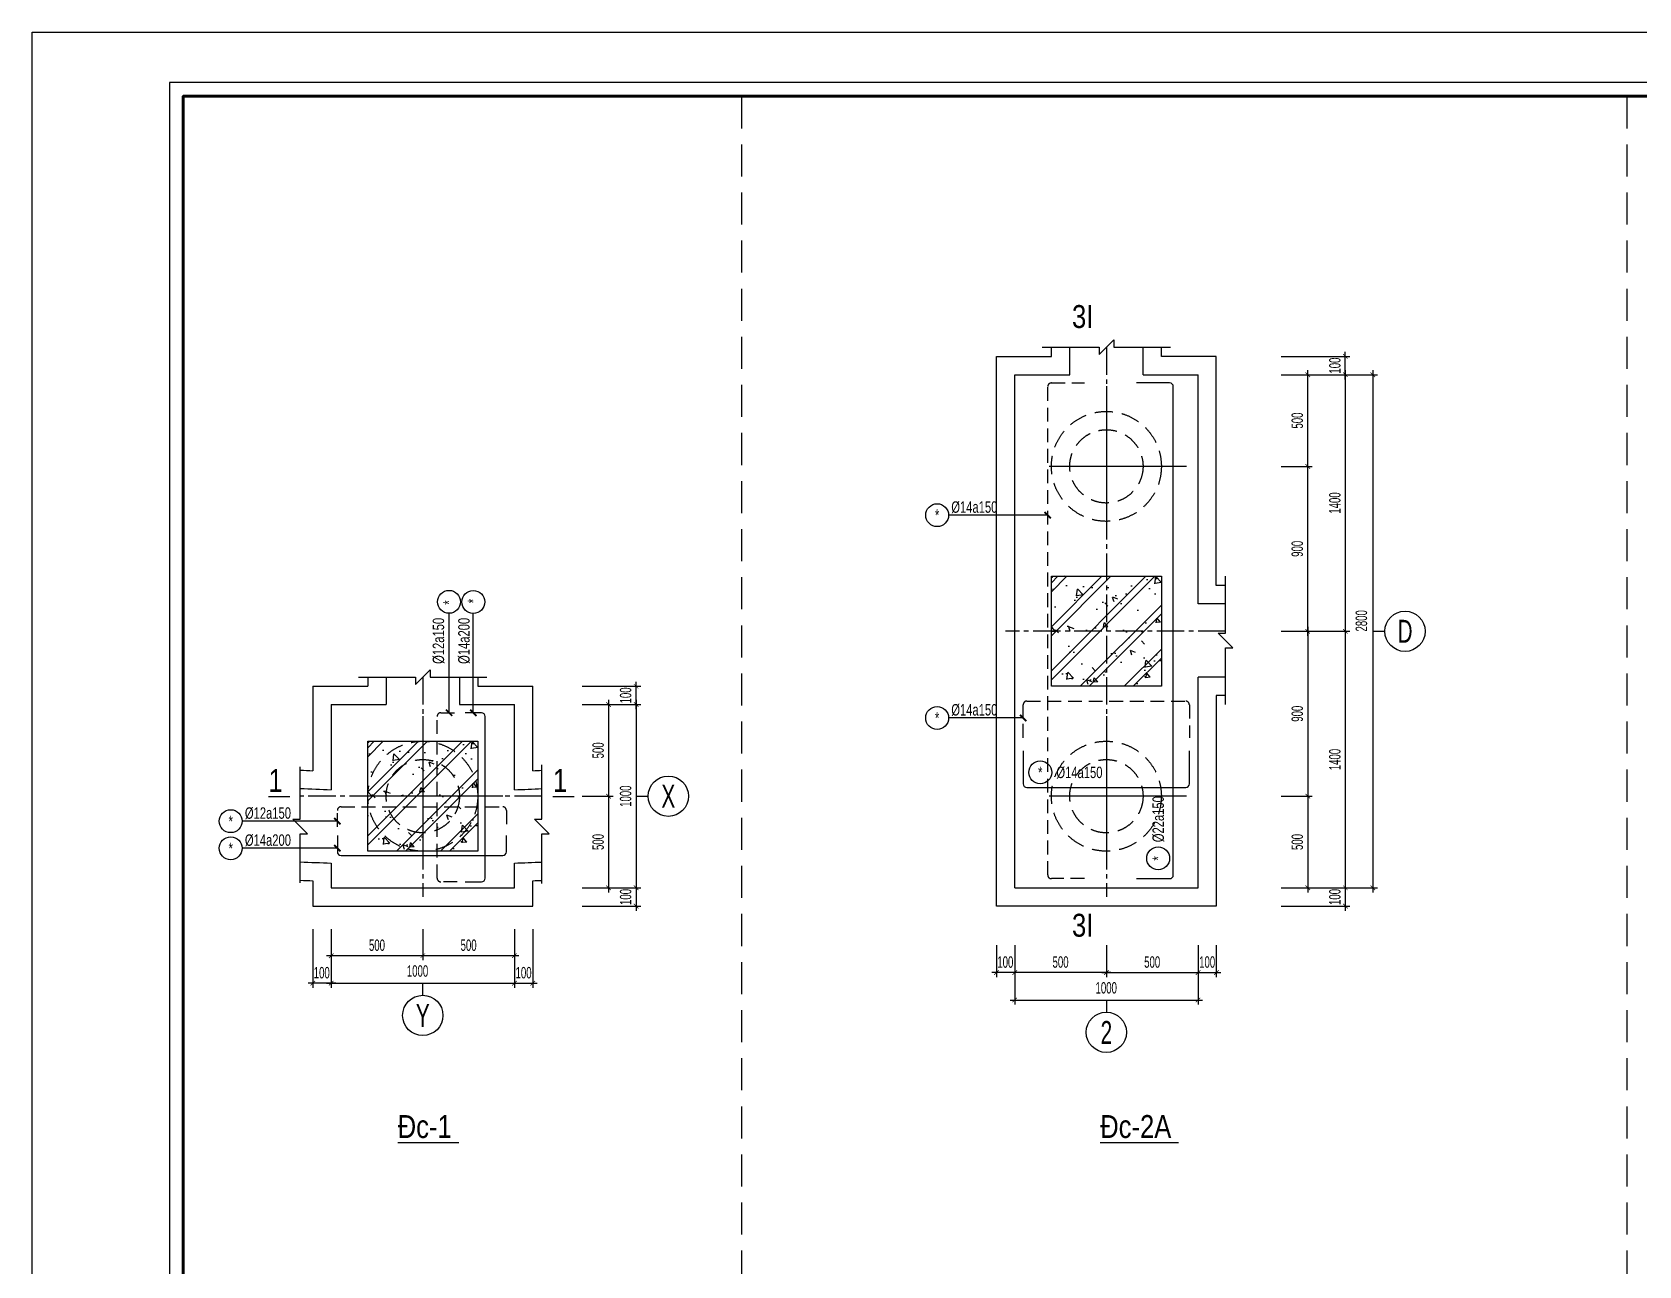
# Model space of a CAD drawing. Header units: metres. Extents: x 71 to 322128, y -14 to 304634.
# Drawn here: x 279225 to 287993, y 297901 to 304634 of the extents above; entities that cross this region are included whole.
import ezdxf
from ezdxf.enums import TextEntityAlignment as Align

# ---------------------------------------------------------------- set-up
doc = ezdxf.new("R2010")
doc.units = ezdxf.units.M
doc.header["$LTSCALE"] = 1000
doc.header["$MEASUREMENT"] = 0
doc.header["$PDMODE"] = 3
doc.linetypes.add('CENTER2', pattern=[1.125, 0.75, -0.125, 0.125, -0.125])
doc.linetypes.add('HIDDEN', pattern=[0.375, 0.25, -0.125])
doc.layers.get('0').update_dxf_attribs({"linetype": 'CONTINUOUS'})
doc.layers.get('Defpoints').update_dxf_attribs({"linetype": 'CONTINUOUS'})
for name, color, linetype in [('CDC-KHUNGTEN', 7, 'CONTINUOUS'), ('CDC.01.AXIS', 160, 'CENTER2'), ('CDC.02.DIM', 1, 'CONTINUOUS'), ('CDC.03.BORDER', 3, 'CONTINUOUS'), ('CDC.04.HIDDEN', 8, 'HIDDEN'), ('CDC.05.STEEL', 4, 'CONTINUOUS'), ('CDC.06.TEXT', 2, 'CONTINUOUS'), ('CDC.09.COLUMN', 4, 'CONTINUOUS'), ('CDC.10.HATCH', 9, 'CONTINUOUS'), ('CDC.11.NOTE', 8, 'CONTINUOUS'), ('CDC.14.STEELNUM', 9, 'CONTINUOUS')]:
    doc.layers.add(name, color=color, linetype=linetype)
doc.styles.add('ARIAL', font='arial.ttf', dxfattribs={"width": 0.6})
doc.dimstyles.new('25', dxfattribs={"dimscale": 25, "dimtxt": 2.5, "dimasz": 1, "dimexe": 1, "dimexo": 0, "dimgap": 1, "dimtad": 1, "dimdec": 0, "dimdsep": 46, "dimtxsty": 'ARIAL', "dimblk": 'ARCHTICK', "dimcen": 1, "dimdle": 1, "dimclrd": 1, "dimclre": 1, "dimclrt": 2, "dimadec": 0, "dimazin": 0, "dimtfac": 0.00072, "dimtdec": 0, "dimtix": 1, "dimtmove": 2, "dimatfit": 3, "dimldrblk": 'ARCHTICK', "dimfxl": 1, "dimtolj": 1, "dimarcsym": 0})

# ---------------------------------------------------------------- blocks, each defined once
blk = doc.blocks.new('D600')
at = {"layer": 'CDC.01.AXIS'}
for p, q in [((2659918.9, 63049.6), (2659918.9, 62175.1)), ((2660356.2, 62612.4), (2659481.6, 62612.4))]:
    blk.add_line(p, q, dxfattribs=at)
at = {"layer": 'CDC.04.HIDDEN', "ltscale": 0.4}
for radius in [300, 200]:
    blk.add_circle((2659918.9, 62612.4), radius, dxfattribs=at)
blk = doc.blocks.new('_ArchTick')
at = {"color": 0, "linetype": 'ByBlock', "const_width": 0.15}
blk.add_lwpolyline([(-0.5, -0.5), (0.5, 0.5)], dxfattribs=at)
blk = doc.blocks.new('*D29')
at = {"layer": 'CDC.02.DIM', "color": 1, "lineweight": -2, "transparency": 16777216}
for p, q in [((280857, 299738.3), (280857, 299418.4)), ((281857, 299738.3), (281857, 299418.4)), ((280832, 299443.4), (281882, 299443.4))]:
    blk.add_line(p, q, dxfattribs=at)
at = {"layer": 'Defpoints', "color": 0, "transparency": 16777216}
for p in [(280857, 299738.3), (281857, 299738.3), (281857, 299443.4)]:
    blk.add_point(p, dxfattribs=at)
at = {"layer": 'CDC.02.DIM', "color": 1, "lineweight": -2, "transparency": 16777216, "xscale": 25, "yscale": 25, "zscale": 25, "rotation": 180}
blk.add_blockref('_ArchTick', (280857, 299443.4), dxfattribs=at)
at = {"layer": 'CDC.02.DIM', "color": 1, "lineweight": -2, "transparency": 16777216, "xscale": 25, "yscale": 25, "zscale": 25}
blk.add_blockref('_ArchTick', (281857, 299443.4), dxfattribs=at)
at = {"layer": 'CDC.02.DIM', "color": 2, "transparency": 16777216, "insert": (281328.3, 299509.5), "char_height": 62.5, "attachment_point": 5, "style": 'ARIAL'}
blk.add_mtext('\\A1;1000', dxfattribs=at)
blk = doc.blocks.new('*D30')
at = {"layer": 'CDC.02.DIM', "color": 1, "lineweight": -2, "transparency": 16777216}
for p, q in [((280757, 299738.3), (280757, 299418.4)), ((280857, 299738.3), (280857, 299418.4)), ((280882, 299443.4), (280732, 299443.4))]:
    blk.add_line(p, q, dxfattribs=at)
at = {"layer": 'Defpoints', "color": 0, "transparency": 16777216}
for p in [(280757, 299738.3), (280857, 299738.3), (280757, 299443.4)]:
    blk.add_point(p, dxfattribs=at)
at = {"layer": 'CDC.02.DIM', "color": 1, "lineweight": -2, "transparency": 16777216, "xscale": 25, "yscale": 25, "zscale": 25, "rotation": 180}
blk.add_blockref('_ArchTick', (280757, 299443.4), dxfattribs=at)
at = {"layer": 'CDC.02.DIM', "color": 1, "lineweight": -2, "transparency": 16777216, "xscale": 25, "yscale": 25, "zscale": 25}
blk.add_blockref('_ArchTick', (280857, 299443.4), dxfattribs=at)
at = {"layer": 'CDC.02.DIM', "color": 2, "transparency": 16777216, "insert": (280805.6, 299500.3), "char_height": 62.5, "attachment_point": 5, "style": 'ARIAL'}
blk.add_mtext('\\A1;100', dxfattribs=at)
blk = doc.blocks.new('*D31')
at = {"layer": 'CDC.02.DIM', "color": 1, "lineweight": -2, "transparency": 16777216}
for p, q in [((281857, 299738.3), (281857, 299418.4)), ((281957, 299738.3), (281957, 299418.4)), ((281832, 299443.4), (281982, 299443.4))]:
    blk.add_line(p, q, dxfattribs=at)
at = {"layer": 'Defpoints', "color": 0, "transparency": 16777216}
for p in [(281857, 299738.3), (281957, 299738.3), (281957, 299443.4)]:
    blk.add_point(p, dxfattribs=at)
at = {"layer": 'CDC.02.DIM', "color": 1, "lineweight": -2, "transparency": 16777216, "xscale": 25, "yscale": 25, "zscale": 25, "rotation": 180}
blk.add_blockref('_ArchTick', (281857, 299443.4), dxfattribs=at)
at = {"layer": 'CDC.02.DIM', "color": 1, "lineweight": -2, "transparency": 16777216, "xscale": 25, "yscale": 25, "zscale": 25}
blk.add_blockref('_ArchTick', (281957, 299443.4), dxfattribs=at)
at = {"layer": 'CDC.02.DIM', "color": 2, "transparency": 16777216, "insert": (281907, 299500.3), "char_height": 62.5, "attachment_point": 5, "style": 'ARIAL'}
blk.add_mtext('\\A1;100', dxfattribs=at)
blk = doc.blocks.new('*D32')
at = {"layer": 'CDC.02.DIM', "color": 1, "lineweight": -2, "transparency": 16777216}
for p, q in [((281357, 299738.3), (281357, 299568.4)), ((281857, 299738.3), (281857, 299568.4)), ((281882, 299593.4), (281332, 299593.4))]:
    blk.add_line(p, q, dxfattribs=at)
at = {"layer": 'Defpoints', "color": 0, "transparency": 16777216}
for p in [(281357, 299738.3), (281857, 299738.3), (281357, 299593.4)]:
    blk.add_point(p, dxfattribs=at)
at = {"layer": 'CDC.02.DIM', "color": 1, "lineweight": -2, "transparency": 16777216, "xscale": 25, "yscale": 25, "zscale": 25, "rotation": 180}
blk.add_blockref('_ArchTick', (281357, 299593.4), dxfattribs=at)
at = {"layer": 'CDC.02.DIM', "color": 1, "lineweight": -2, "transparency": 16777216, "xscale": 25, "yscale": 25, "zscale": 25}
blk.add_blockref('_ArchTick', (281857, 299593.4), dxfattribs=at)
at = {"layer": 'CDC.02.DIM', "color": 2, "transparency": 16777216, "insert": (281607, 299650.3), "char_height": 62.5, "attachment_point": 5, "style": 'ARIAL'}
blk.add_mtext('\\A1;500', dxfattribs=at)
blk = doc.blocks.new('*D33')
at = {"layer": 'CDC.02.DIM', "color": 1, "lineweight": -2, "transparency": 16777216}
for p, q in [((280857, 299738.3), (280857, 299568.4)), ((281357, 299738.3), (281357, 299568.4)), ((281382, 299593.4), (280832, 299593.4))]:
    blk.add_line(p, q, dxfattribs=at)
at = {"layer": 'Defpoints', "color": 0, "transparency": 16777216}
for p in [(280857, 299738.3), (281357, 299738.3), (280857, 299593.4)]:
    blk.add_point(p, dxfattribs=at)
at = {"layer": 'CDC.02.DIM', "color": 1, "lineweight": -2, "transparency": 16777216, "xscale": 25, "yscale": 25, "zscale": 25, "rotation": 180}
blk.add_blockref('_ArchTick', (280857, 299593.4), dxfattribs=at)
at = {"layer": 'CDC.02.DIM', "color": 1, "lineweight": -2, "transparency": 16777216, "xscale": 25, "yscale": 25, "zscale": 25}
blk.add_blockref('_ArchTick', (281357, 299593.4), dxfattribs=at)
at = {"layer": 'CDC.02.DIM', "color": 2, "transparency": 16777216, "insert": (281107, 299650.3), "char_height": 62.5, "attachment_point": 5, "style": 'ARIAL'}
blk.add_mtext('\\A1;500', dxfattribs=at)
blk = doc.blocks.new('*D34')
at = {"layer": 'CDC.02.DIM', "color": 1, "lineweight": -2, "transparency": 16777216}
for p, q in [((282226, 300963.9), (282546, 300963.9)), ((282521, 300988.9), (282521, 299938.9)), ((282226, 299963.9), (282546, 299963.9))]:
    blk.add_line(p, q, dxfattribs=at)
at = {"layer": 'Defpoints', "color": 0, "transparency": 16777216}
for p in [(282226, 300963.9), (282226, 299963.9), (282521, 299963.9)]:
    blk.add_point(p, dxfattribs=at)
at = {"layer": 'CDC.02.DIM', "color": 1, "lineweight": -2, "transparency": 16777216, "xscale": 25, "yscale": 25, "zscale": 25}
for p, rotation in [((282521, 300963.9), 90), ((282521, 299963.9), 270)]:
    blk.add_blockref('_ArchTick', p, dxfattribs=dict(at, rotation=rotation))
at = {"layer": 'CDC.02.DIM', "color": 2, "transparency": 16777216, "insert": (282464.1, 300463.9), "char_height": 62.5, "attachment_point": 5, "rotation": 90, "style": 'ARIAL'}
blk.add_mtext('\\A1;1000', dxfattribs=at)
blk = doc.blocks.new('*D35')
at = {"layer": 'CDC.02.DIM', "color": 1, "lineweight": -2, "transparency": 16777216}
for p, q in [((282226, 301063.9), (282546, 301063.9)), ((282521, 300938.9), (282521, 301088.9)), ((282226, 300963.9), (282546, 300963.9))]:
    blk.add_line(p, q, dxfattribs=at)
at = {"layer": 'Defpoints', "color": 0, "transparency": 16777216}
for p in [(282226, 301063.9), (282521, 301063.9), (282226, 300963.9)]:
    blk.add_point(p, dxfattribs=at)
at = {"layer": 'CDC.02.DIM', "color": 1, "lineweight": -2, "transparency": 16777216, "xscale": 25, "yscale": 25, "zscale": 25}
for p, rotation in [((282521, 301063.9), 90), ((282521, 300963.9), 270)]:
    blk.add_blockref('_ArchTick', p, dxfattribs=dict(at, rotation=rotation))
at = {"layer": 'CDC.02.DIM', "color": 2, "transparency": 16777216, "insert": (282464.1, 301013.9), "char_height": 62.5, "attachment_point": 5, "rotation": 90, "style": 'ARIAL'}
blk.add_mtext('\\A1;100', dxfattribs=at)
blk = doc.blocks.new('*D36')
at = {"layer": 'CDC.02.DIM', "color": 1, "lineweight": -2, "transparency": 16777216}
for p, q in [((282226, 299963.9), (282546, 299963.9)), ((282521, 299988.9), (282521, 299838.9)), ((282226, 299863.9), (282546, 299863.9))]:
    blk.add_line(p, q, dxfattribs=at)
at = {"layer": 'Defpoints', "color": 0, "transparency": 16777216}
for p in [(282226, 299963.9), (282226, 299863.9), (282521, 299863.9)]:
    blk.add_point(p, dxfattribs=at)
at = {"layer": 'CDC.02.DIM', "color": 1, "lineweight": -2, "transparency": 16777216, "xscale": 25, "yscale": 25, "zscale": 25}
for p, rotation in [((282521, 299963.9), 90), ((282521, 299863.9), 270)]:
    blk.add_blockref('_ArchTick', p, dxfattribs=dict(at, rotation=rotation))
at = {"layer": 'CDC.02.DIM', "color": 2, "transparency": 16777216, "insert": (282464.1, 299913.9), "char_height": 62.5, "attachment_point": 5, "rotation": 90, "style": 'ARIAL'}
blk.add_mtext('\\A1;100', dxfattribs=at)
blk = doc.blocks.new('*D37')
at = {"layer": 'CDC.02.DIM', "color": 1, "lineweight": -2, "transparency": 16777216}
for p, q in [((282226, 300963.9), (282396, 300963.9)), ((282371, 300988.9), (282371, 300438.9)), ((282226, 300463.9), (282396, 300463.9))]:
    blk.add_line(p, q, dxfattribs=at)
at = {"layer": 'Defpoints', "color": 0, "transparency": 16777216}
for p in [(282226, 300963.9), (282226, 300463.9), (282371, 300463.9)]:
    blk.add_point(p, dxfattribs=at)
at = {"layer": 'CDC.02.DIM', "color": 1, "lineweight": -2, "transparency": 16777216, "xscale": 25, "yscale": 25, "zscale": 25}
for p, rotation in [((282371, 300963.9), 90), ((282371, 300463.9), 270)]:
    blk.add_blockref('_ArchTick', p, dxfattribs=dict(at, rotation=rotation))
at = {"layer": 'CDC.02.DIM', "color": 2, "transparency": 16777216, "insert": (282314.1, 300713.9), "char_height": 62.5, "attachment_point": 5, "rotation": 90, "style": 'ARIAL'}
blk.add_mtext('\\A1;500', dxfattribs=at)
blk = doc.blocks.new('*D38')
at = {"layer": 'CDC.02.DIM', "color": 1, "lineweight": -2, "transparency": 16777216}
for p, q in [((282371, 300488.9), (282371, 299938.9)), ((282226, 300463.9), (282396, 300463.9)), ((282226, 299963.9), (282396, 299963.9))]:
    blk.add_line(p, q, dxfattribs=at)
at = {"layer": 'Defpoints', "color": 0, "transparency": 16777216}
for p in [(282226, 300463.9), (282226, 299963.9), (282371, 299963.9)]:
    blk.add_point(p, dxfattribs=at)
at = {"layer": 'CDC.02.DIM', "color": 1, "lineweight": -2, "transparency": 16777216, "xscale": 25, "yscale": 25, "zscale": 25}
for p, rotation in [((282371, 300463.9), 90), ((282371, 299963.9), 270)]:
    blk.add_blockref('_ArchTick', p, dxfattribs=dict(at, rotation=rotation))
at = {"layer": 'CDC.02.DIM', "color": 2, "transparency": 16777216, "insert": (282314.1, 300213.9), "char_height": 62.5, "attachment_point": 5, "rotation": 90, "style": 'ARIAL'}
blk.add_mtext('\\A1;500', dxfattribs=at)
blk = doc.blocks.new('*D39')
at = {"layer": 'CDC.02.DIM', "color": 1, "lineweight": -2, "transparency": 16777216}
for p, q in [((284587.4, 299651.5), (284587.4, 299476.5)), ((285087.4, 299651.5), (285087.4, 299476.5)), ((285112.4, 299501.5), (284562.4, 299501.5))]:
    blk.add_line(p, q, dxfattribs=at)
at = {"layer": 'Defpoints', "color": 0, "transparency": 16777216}
for p in [(284587.4, 299651.5), (285087.4, 299651.5), (284587.4, 299501.5)]:
    blk.add_point(p, dxfattribs=at)
at = {"layer": 'CDC.02.DIM', "color": 1, "lineweight": -2, "transparency": 16777216, "xscale": 25, "yscale": 25, "zscale": 25, "rotation": 180}
blk.add_blockref('_ArchTick', (284587.4, 299501.5), dxfattribs=at)
at = {"layer": 'CDC.02.DIM', "color": 1, "lineweight": -2, "transparency": 16777216, "xscale": 25, "yscale": 25, "zscale": 25}
blk.add_blockref('_ArchTick', (285087.4, 299501.5), dxfattribs=at)
at = {"layer": 'CDC.02.DIM', "color": 2, "transparency": 16777216, "insert": (284837.4, 299558.4), "char_height": 62.5, "attachment_point": 5, "style": 'ARIAL'}
blk.add_mtext('\\A1;500', dxfattribs=at)
blk = doc.blocks.new('*D40')
at = {"layer": 'CDC.02.DIM', "color": 1, "lineweight": -2, "transparency": 16777216}
for p, q in [((285087.4, 299651.5), (285087.4, 299476.5)), ((285587.4, 299651.5), (285587.4, 299476.5)), ((285062.4, 299501.5), (285612.4, 299501.5))]:
    blk.add_line(p, q, dxfattribs=at)
at = {"layer": 'Defpoints', "color": 0, "transparency": 16777216}
for p in [(285087.4, 299651.5), (285587.4, 299651.5), (285587.4, 299501.5)]:
    blk.add_point(p, dxfattribs=at)
at = {"layer": 'CDC.02.DIM', "color": 1, "lineweight": -2, "transparency": 16777216, "xscale": 25, "yscale": 25, "zscale": 25, "rotation": 180}
blk.add_blockref('_ArchTick', (285087.4, 299501.5), dxfattribs=at)
at = {"layer": 'CDC.02.DIM', "color": 1, "lineweight": -2, "transparency": 16777216, "xscale": 25, "yscale": 25, "zscale": 25}
blk.add_blockref('_ArchTick', (285587.4, 299501.5), dxfattribs=at)
at = {"layer": 'CDC.02.DIM', "color": 2, "transparency": 16777216, "insert": (285337.4, 299558.4), "char_height": 62.5, "attachment_point": 5, "style": 'ARIAL'}
blk.add_mtext('\\A1;500', dxfattribs=at)
blk = doc.blocks.new('*D41')
at = {"layer": 'CDC.02.DIM', "color": 1, "lineweight": -2, "transparency": 16777216}
for p, q in [((284587.4, 299651.5), (284587.4, 299326.5)), ((285587.4, 299651.5), (285587.4, 299326.5)), ((284562.4, 299351.5), (285612.4, 299351.5))]:
    blk.add_line(p, q, dxfattribs=at)
at = {"layer": 'Defpoints', "color": 0, "transparency": 16777216}
for p in [(284587.4, 299651.5), (285587.4, 299651.5), (285587.4, 299351.5)]:
    blk.add_point(p, dxfattribs=at)
at = {"layer": 'CDC.02.DIM', "color": 1, "lineweight": -2, "transparency": 16777216, "xscale": 25, "yscale": 25, "zscale": 25, "rotation": 180}
blk.add_blockref('_ArchTick', (284587.4, 299351.5), dxfattribs=at)
at = {"layer": 'CDC.02.DIM', "color": 1, "lineweight": -2, "transparency": 16777216, "xscale": 25, "yscale": 25, "zscale": 25}
blk.add_blockref('_ArchTick', (285587.4, 299351.5), dxfattribs=at)
at = {"layer": 'CDC.02.DIM', "color": 2, "transparency": 16777216, "insert": (285086.6, 299417.6), "char_height": 62.5, "attachment_point": 5, "style": 'ARIAL'}
blk.add_mtext('\\A1;1000', dxfattribs=at)
blk = doc.blocks.new('*D42')
at = {"layer": 'CDC.02.DIM', "color": 1, "lineweight": -2, "transparency": 16777216}
for p, q in [((284487.4, 299651.5), (284487.4, 299476.5)), ((284587.4, 299651.5), (284587.4, 299476.5)), ((284612.4, 299501.5), (284462.4, 299501.5))]:
    blk.add_line(p, q, dxfattribs=at)
at = {"layer": 'Defpoints', "color": 0, "transparency": 16777216}
for p in [(284487.4, 299651.5), (284587.4, 299651.5), (284487.4, 299501.5)]:
    blk.add_point(p, dxfattribs=at)
at = {"layer": 'CDC.02.DIM', "color": 1, "lineweight": -2, "transparency": 16777216, "xscale": 25, "yscale": 25, "zscale": 25, "rotation": 180}
blk.add_blockref('_ArchTick', (284487.4, 299501.5), dxfattribs=at)
at = {"layer": 'CDC.02.DIM', "color": 1, "lineweight": -2, "transparency": 16777216, "xscale": 25, "yscale": 25, "zscale": 25}
blk.add_blockref('_ArchTick', (284587.4, 299501.5), dxfattribs=at)
at = {"layer": 'CDC.02.DIM', "color": 2, "transparency": 16777216, "insert": (284535.9, 299558.4), "char_height": 62.5, "attachment_point": 5, "style": 'ARIAL'}
blk.add_mtext('\\A1;100', dxfattribs=at)
blk = doc.blocks.new('*D43')
at = {"layer": 'CDC.02.DIM', "color": 1, "lineweight": -2, "transparency": 16777216}
for p, q in [((285587.4, 299651.5), (285587.4, 299476.5)), ((285687.4, 299651.5), (285687.4, 299476.5)), ((285562.4, 299501.5), (285712.4, 299501.5))]:
    blk.add_line(p, q, dxfattribs=at)
at = {"layer": 'Defpoints', "color": 0, "transparency": 16777216}
for p in [(285587.4, 299651.5), (285687.4, 299651.5), (285687.4, 299501.5)]:
    blk.add_point(p, dxfattribs=at)
at = {"layer": 'CDC.02.DIM', "color": 1, "lineweight": -2, "transparency": 16777216, "xscale": 25, "yscale": 25, "zscale": 25, "rotation": 180}
blk.add_blockref('_ArchTick', (285587.4, 299501.5), dxfattribs=at)
at = {"layer": 'CDC.02.DIM', "color": 1, "lineweight": -2, "transparency": 16777216, "xscale": 25, "yscale": 25, "zscale": 25}
blk.add_blockref('_ArchTick', (285687.4, 299501.5), dxfattribs=at)
at = {"layer": 'CDC.02.DIM', "color": 2, "transparency": 16777216, "insert": (285637.4, 299558.4), "char_height": 62.5, "attachment_point": 5, "style": 'ARIAL'}
blk.add_mtext('\\A1;100', dxfattribs=at)
blk = doc.blocks.new('*D44')
at = {"layer": 'CDC.02.DIM', "color": 1, "lineweight": -2, "transparency": 16777216}
for p, q in [((286041.3, 302763.9), (286416.3, 302763.9)), ((286391.3, 302788.9), (286391.3, 301338.9)), ((286041.3, 301363.9), (286416.3, 301363.9))]:
    blk.add_line(p, q, dxfattribs=at)
at = {"layer": 'Defpoints', "color": 0, "transparency": 16777216}
for p in [(286041.3, 302763.9), (286041.3, 301363.9), (286391.3, 301363.9)]:
    blk.add_point(p, dxfattribs=at)
at = {"layer": 'CDC.02.DIM', "color": 1, "lineweight": -2, "transparency": 16777216, "xscale": 25, "yscale": 25, "zscale": 25}
for p, rotation in [((286391.3, 302763.9), 90), ((286391.3, 301363.9), 270)]:
    blk.add_blockref('_ArchTick', p, dxfattribs=dict(at, rotation=rotation))
at = {"layer": 'CDC.02.DIM', "color": 2, "transparency": 16777216, "insert": (286334.4, 302063.9), "char_height": 62.5, "attachment_point": 5, "rotation": 90, "style": 'ARIAL'}
blk.add_mtext('\\A1;1400', dxfattribs=at)
blk = doc.blocks.new('*D45')
at = {"layer": 'CDC.02.DIM', "color": 1, "lineweight": -2, "transparency": 16777216}
for p, q in [((286041.3, 301363.9), (286416.3, 301363.9)), ((286391.3, 301388.9), (286391.3, 299938.9)), ((286041.3, 299963.9), (286416.3, 299963.9))]:
    blk.add_line(p, q, dxfattribs=at)
at = {"layer": 'Defpoints', "color": 0, "transparency": 16777216}
for p in [(286041.3, 301363.9), (286041.3, 299963.9), (286391.3, 299963.9)]:
    blk.add_point(p, dxfattribs=at)
at = {"layer": 'CDC.02.DIM', "color": 1, "lineweight": -2, "transparency": 16777216, "xscale": 25, "yscale": 25, "zscale": 25}
for p, rotation in [((286391.3, 301363.9), 90), ((286391.3, 299963.9), 270)]:
    blk.add_blockref('_ArchTick', p, dxfattribs=dict(at, rotation=rotation))
at = {"layer": 'CDC.02.DIM', "color": 2, "transparency": 16777216, "insert": (286334.4, 300663.9), "char_height": 62.5, "attachment_point": 5, "rotation": 90, "style": 'ARIAL'}
blk.add_mtext('\\A1;1400', dxfattribs=at)
blk = doc.blocks.new('*D46')
at = {"layer": 'CDC.02.DIM', "color": 1, "lineweight": -2, "transparency": 16777216}
for p, q in [((286041.3, 302763.9), (286566.3, 302763.9)), ((286541.3, 302788.9), (286541.3, 299938.9)), ((286041.3, 299963.9), (286566.3, 299963.9))]:
    blk.add_line(p, q, dxfattribs=at)
at = {"layer": 'Defpoints', "color": 0, "transparency": 16777216}
for p in [(286041.3, 302763.9), (286041.3, 299963.9), (286541.3, 299963.9)]:
    blk.add_point(p, dxfattribs=at)
at = {"layer": 'CDC.02.DIM', "color": 1, "lineweight": -2, "transparency": 16777216, "xscale": 25, "yscale": 25, "zscale": 25}
for p, rotation in [((286541.3, 302763.9), 90), ((286541.3, 299963.9), 270)]:
    blk.add_blockref('_ArchTick', p, dxfattribs=dict(at, rotation=rotation))
at = {"layer": 'CDC.02.DIM', "color": 2, "transparency": 16777216, "insert": (286479.3, 301420.9), "char_height": 62.5, "attachment_point": 5, "rotation": 90, "style": 'ARIAL'}
blk.add_mtext('\\A1;2800', dxfattribs=at)
blk = doc.blocks.new('*D47')
at = {"layer": 'CDC.02.DIM', "color": 1, "lineweight": -2, "transparency": 16777216}
for p, q in [((286041.3, 302863.9), (286416.3, 302863.9)), ((286391.3, 302738.9), (286391.3, 302888.9)), ((286041.3, 302763.9), (286416.3, 302763.9))]:
    blk.add_line(p, q, dxfattribs=at)
at = {"layer": 'Defpoints', "color": 0, "transparency": 16777216}
for p in [(286041.3, 302863.9), (286391.3, 302863.9), (286041.3, 302763.9)]:
    blk.add_point(p, dxfattribs=at)
at = {"layer": 'CDC.02.DIM', "color": 1, "lineweight": -2, "transparency": 16777216, "xscale": 25, "yscale": 25, "zscale": 25}
for p, rotation in [((286391.3, 302863.9), 90), ((286391.3, 302763.9), 270)]:
    blk.add_blockref('_ArchTick', p, dxfattribs=dict(at, rotation=rotation))
at = {"layer": 'CDC.02.DIM', "color": 2, "transparency": 16777216, "insert": (286334.4, 302813.9), "char_height": 62.5, "attachment_point": 5, "rotation": 90, "style": 'ARIAL'}
blk.add_mtext('\\A1;100', dxfattribs=at)
blk = doc.blocks.new('*D48')
at = {"layer": 'CDC.02.DIM', "color": 1, "lineweight": -2, "transparency": 16777216}
for p, q in [((286041.3, 299963.9), (286416.3, 299963.9)), ((286391.3, 299988.9), (286391.3, 299838.9)), ((286041.3, 299863.9), (286416.3, 299863.9))]:
    blk.add_line(p, q, dxfattribs=at)
at = {"layer": 'Defpoints', "color": 0, "transparency": 16777216}
for p in [(286041.3, 299963.9), (286041.3, 299863.9), (286391.3, 299863.9)]:
    blk.add_point(p, dxfattribs=at)
at = {"layer": 'CDC.02.DIM', "color": 1, "lineweight": -2, "transparency": 16777216, "xscale": 25, "yscale": 25, "zscale": 25}
for p, rotation in [((286391.3, 299963.9), 90), ((286391.3, 299863.9), 270)]:
    blk.add_blockref('_ArchTick', p, dxfattribs=dict(at, rotation=rotation))
at = {"layer": 'CDC.02.DIM', "color": 2, "transparency": 16777216, "insert": (286334.4, 299913.9), "char_height": 62.5, "attachment_point": 5, "rotation": 90, "style": 'ARIAL'}
blk.add_mtext('\\A1;100', dxfattribs=at)
blk = doc.blocks.new('*D49')
at = {"layer": 'CDC.02.DIM', "color": 1, "lineweight": -2, "transparency": 16777216}
for p, q in [((286041.3, 301363.9), (286211.3, 301363.9)), ((286186.3, 301388.9), (286186.3, 300438.9)), ((286041.3, 300463.9), (286211.3, 300463.9))]:
    blk.add_line(p, q, dxfattribs=at)
at = {"layer": 'Defpoints', "color": 0, "transparency": 16777216}
for p in [(286041.3, 301363.9), (286041.3, 300463.9), (286186.3, 300463.9)]:
    blk.add_point(p, dxfattribs=at)
at = {"layer": 'CDC.02.DIM', "color": 1, "lineweight": -2, "transparency": 16777216, "xscale": 25, "yscale": 25, "zscale": 25}
for p, rotation in [((286186.3, 301363.9), 90), ((286186.3, 300463.9), 270)]:
    blk.add_blockref('_ArchTick', p, dxfattribs=dict(at, rotation=rotation))
at = {"layer": 'CDC.02.DIM', "color": 2, "transparency": 16777216, "insert": (286129.4, 300913.9), "char_height": 62.5, "attachment_point": 5, "rotation": 90, "style": 'ARIAL'}
blk.add_mtext('\\A1;900', dxfattribs=at)
blk = doc.blocks.new('*D50')
at = {"layer": 'CDC.02.DIM', "color": 1, "lineweight": -2, "transparency": 16777216}
for p, q in [((286186.3, 300488.9), (286186.3, 299938.9)), ((286041.3, 300463.9), (286211.3, 300463.9)), ((286041.3, 299963.9), (286211.3, 299963.9))]:
    blk.add_line(p, q, dxfattribs=at)
at = {"layer": 'Defpoints', "color": 0, "transparency": 16777216}
for p in [(286041.3, 300463.9), (286041.3, 299963.9), (286186.3, 299963.9)]:
    blk.add_point(p, dxfattribs=at)
at = {"layer": 'CDC.02.DIM', "color": 1, "lineweight": -2, "transparency": 16777216, "xscale": 25, "yscale": 25, "zscale": 25}
for p, rotation in [((286186.3, 300463.9), 90), ((286186.3, 299963.9), 270)]:
    blk.add_blockref('_ArchTick', p, dxfattribs=dict(at, rotation=rotation))
at = {"layer": 'CDC.02.DIM', "color": 2, "transparency": 16777216, "insert": (286129.4, 300213.9), "char_height": 62.5, "attachment_point": 5, "rotation": 90, "style": 'ARIAL'}
blk.add_mtext('\\A1;500', dxfattribs=at)
blk = doc.blocks.new('*D51')
at = {"layer": 'CDC.02.DIM', "color": 1, "lineweight": -2, "transparency": 16777216}
for p, q in [((286041.3, 302263.9), (286211.3, 302263.9)), ((286186.3, 301338.9), (286186.3, 302288.9)), ((286041.3, 301363.9), (286211.3, 301363.9))]:
    blk.add_line(p, q, dxfattribs=at)
at = {"layer": 'Defpoints', "color": 0, "transparency": 16777216}
for p in [(286041.3, 302263.9), (286186.3, 302263.9), (286041.3, 301363.9)]:
    blk.add_point(p, dxfattribs=at)
at = {"layer": 'CDC.02.DIM', "color": 1, "lineweight": -2, "transparency": 16777216, "xscale": 25, "yscale": 25, "zscale": 25}
for p, rotation in [((286186.3, 302263.9), 90), ((286186.3, 301363.9), 270)]:
    blk.add_blockref('_ArchTick', p, dxfattribs=dict(at, rotation=rotation))
at = {"layer": 'CDC.02.DIM', "color": 2, "transparency": 16777216, "insert": (286129.4, 301813.9), "char_height": 62.5, "attachment_point": 5, "rotation": 90, "style": 'ARIAL'}
blk.add_mtext('\\A1;900', dxfattribs=at)
blk = doc.blocks.new('*D52')
at = {"layer": 'CDC.02.DIM', "color": 1, "lineweight": -2, "transparency": 16777216}
for p, q in [((286041.3, 302763.9), (286211.3, 302763.9)), ((286186.3, 302238.9), (286186.3, 302788.9)), ((286041.3, 302263.9), (286211.3, 302263.9))]:
    blk.add_line(p, q, dxfattribs=at)
at = {"layer": 'Defpoints', "color": 0, "transparency": 16777216}
for p in [(286041.3, 302763.9), (286186.3, 302763.9), (286041.3, 302263.9)]:
    blk.add_point(p, dxfattribs=at)
at = {"layer": 'CDC.02.DIM', "color": 1, "lineweight": -2, "transparency": 16777216, "xscale": 25, "yscale": 25, "zscale": 25}
for p, rotation in [((286186.3, 302763.9), 90), ((286186.3, 302263.9), 270)]:
    blk.add_blockref('_ArchTick', p, dxfattribs=dict(at, rotation=rotation))
at = {"layer": 'CDC.02.DIM', "color": 2, "transparency": 16777216, "insert": (286129.4, 302513.9), "char_height": 62.5, "attachment_point": 5, "rotation": 90, "style": 'ARIAL'}
blk.add_mtext('\\A1;500', dxfattribs=at)
blk = doc.blocks.new('KHUNG TEN')
at = {"layer": 'CDC-KHUNGTEN', "color": 8}
blk.add_lwpolyline([(75096, 1100), (83000, 1100), (83000, 58300), (3000, 58300), (3000, 1100), (75096, 1100)], dxfattribs=at)
at = {"layer": 'CDC-KHUNGTEN', "color": 255, "lineweight": 60}
blk.add_lwpolyline([(74900, 1400), (74900, 58000), (3300, 58000), (3300, 1400), (74900, 1400)], close=True, dxfattribs=at)
at = {"layer": 'Defpoints', "color": 1, "ltscale": 0.2}
blk.add_lwpolyline([(0, 0), (0, 59400), (84100, 59400), (84100, 0), (0, 0)], close=True, dxfattribs=at)

msp = doc.modelspace()

# ---------------------------------------------------------------- hatches: boundary and pattern name
at = {"layer": 'CDC.10.HATCH'}
h = msp.add_hatch(dxfattribs=at)
h.set_pattern_fill('1BETONG2-BOP', color=256, scale=40, style=0, pattern_type=2)
h.set_pattern_definition([(130, (2091624.25, -336857.87), (-286.904073, -25.100854), [30, -330]), (185, (2091624.25, -336857.87), (55.500533, 300.876853), [24, -264]), (79.5486, (2091600.35, -336859.96), (-231.403753, 275.775817), [25.496076, -280.456845]), (133.8158, (2091624.25, -336777.87), (-426.89642, -66.207606), [45, -495]), (83.3644, (2091588.68, -336783.4), (-373.86508, 389.64715), [38.24412, -420.6852]), (188.8158, (2091624.25, -336777.87), (-373.86478, 389.64744), [36, -396]), (159, (2091584.25, -336797.87), (-238.76282, -161.047556), [30, -330]), (314, (2091584.25, -336797.87), (-268.75285, -146.215924), [24, -264]), (108.5486, (2091564.36, -336811.29), (-336.08905, 129.0122), [25.496076, -280.456845]), (112.5, (2091624.25, -336857.87), (62.3664733, 117.749785), [0, -260.8, 0, -268, 0, -265]), (175.5, (2091624.25, -336857.87), (-113.34037, 152.041275), [0, -152.8, 0, -254.8, 0, -101]), (212.5, (2091713.45, -336857.87), (-213.5289745, -9.0219487), [0, -100, 0, -312, 0, -414]), (222.5, (2091753.45, -336857.87), (-233.274468, 40.041993), [0, -130, 0, -207.2, 0, -294]), (225, (2091624.25, -336857.87), (-120.208153, 120.208153), []), (225, (2091624.25, -336808.87), (-120.208153, 120.208153), [])])
h.paths.add_polyline_path([(285387.4, 301063.9), (285387.4, 301663.9), (284787.4, 301663.9), (284787.4, 301063.9)])
h = msp.add_hatch(dxfattribs=at)
h.set_pattern_fill('1BETONG2-BOP', color=256, scale=40, style=0, pattern_type=2)
h.set_pattern_definition([(130, (2087893.92, -337757.87), (-286.904073, -25.100854), [30, -330]), (185, (2087893.92, -337757.87), (55.500533, 300.876853), [24, -264]), (79.5486, (2087870, -337759.96), (-231.403753, 275.775817), [25.496076, -280.456845]), (133.8158, (2087893.9, -337677.87), (-426.89642, -66.207606), [45, -495]), (83.3644, (2087858.34, -337683.4), (-373.86508, 389.64715), [38.24412, -420.6852]), (188.8158, (2087893.9, -337677.87), (-373.86478, 389.64744), [36, -396]), (159, (2087853.92, -337697.87), (-238.76282, -161.047556), [30, -330]), (314, (2087853.92, -337697.87), (-268.75285, -146.215924), [24, -264]), (108.5486, (2087834.02, -337711.29), (-336.08905, 129.0122), [25.496076, -280.456845]), (112.5, (2087893.92, -337757.87), (62.3664733, 117.749785), [0, -260.8, 0, -268, 0, -265]), (175.5, (2087893.92, -337757.87), (-113.34037, 152.041275), [0, -152.8, 0, -254.8, 0, -101]), (212.5, (2087983.12, -337757.87), (-213.5289745, -9.0219487), [0, -100, 0, -312, 0, -414]), (222.5, (2088023.12, -337757.87), (-233.274468, 40.041993), [0, -130, 0, -207.2, 0, -294]), (225, (2087893.92, -337757.87), (-120.208153, 120.208153), []), (225, (2087893.92, -337708.87), (-120.208153, 120.208153), [])])
h.paths.add_polyline_path([(281657, 300163.9), (281657, 300763.9), (281057, 300763.9), (281057, 300163.9)])

# ---------------------------------------------------------------- linework, layer by layer
at = {"layer": 'CDC.01.AXIS', "ltscale": 0.2}
for p, q in [((285087.4, 302913.9), (285087.4, 299913.9)), ((285087.4, 302913.9), (285087.4, 299913.9)), ((285737.4, 301363.9), (284537.4, 301363.9)), ((281357, 301113.9), (281357, 299913.9)), ((282007, 300463.9), (280688.3, 300463.9))]:
    msp.add_line(p, q, dxfattribs=at)
at = {"layer": 'CDC.03.BORDER'}
for p, q in [((284887.4, 302763.9), (284887.4, 302913.9)), ((285287.4, 302763.9), (285287.4, 302913.9)), ((284587.4, 302763.9), (284887.4, 302763.9)), ((284587.4, 299963.9), (284587.4, 302763.9)), ((285287.4, 302763.9), (285587.4, 302763.9)), ((285587.4, 301513.9), (285587.4, 302763.9)), ((285737.4, 301513.9), (285587.4, 301513.9)), ((281157, 301113.9), (281157, 300963.9)), ((281557, 301113.9), (281557, 300963.9)), ((285587.4, 299963.9), (285587.4, 301113.9)), ((285737.4, 301113.9), (285587.4, 301113.9)), ((280857, 300963.9), (280857, 300499.1)), ((280857, 300963.9), (281157, 300963.9)), ((281557, 300963.9), (281857, 300963.9)), ((281857, 300499.1), (281857, 300963.9)), ((280857, 300098.9), (280857, 299963.9)), ((281857, 299963.9), (281857, 300098.9)), ((280857, 299963.9), (281857, 299963.9)), ((284587.4, 299963.9), (285587.4, 299963.9))]:
    msp.add_line(p, q, dxfattribs=at)
for radius, start, end in [(14395.7, 267.33514, 268.00716), (14395.7, 271.98803, 272.58551), (14795.7, 267.40724, 268.06106), (14795.7, 271.93426, 272.51557)]:
    msp.add_arc((281357.6, 314886.1), radius, start, end, dxfattribs=at)
at = {"layer": 'CDC.04.HIDDEN', "ltscale": 0.7}
for p, q in [((283096.7, 304283.7), (283096.7, 290133.7)), ((287928.1, 304283.7), (287928.1, 290133.7))]:
    msp.add_line(p, q, dxfattribs=at)
at = {"layer": 'CDC.05.STEEL', "linetype": 'HIDDEN', "ltscale": 0.3}
for points in [[(284967.2, 300013.9), (284787.2, 300013.9, -0.414214), (284767.2, 300033.9), (284767.2, 302699, -0.414214), (284787.2, 302719), (284967.2, 302719)], [(284633.5, 300783), (284633.5, 300963, -0.414214), (284653.5, 300983), (285520.1, 300983, -0.414214), (285540.1, 300963), (285540.1, 300783)], [(281545.2, 299996.8), (281455.2, 299996.8, -0.414214), (281435.2, 300016.8), (281435.2, 300899.4, -0.414214), (281455.2, 300919.4), (281545.2, 300919.4)], [(280890.8, 300296), (280890.8, 300386, -0.414214), (280910.8, 300406), (281793.2, 300406, -0.414214), (281813.2, 300386), (281813.2, 300296)]]:
    msp.add_lwpolyline(points, format="xyb", dxfattribs=at)
at = {"layer": 'CDC.05.STEEL'}
for points in [[(285252.5, 300013.9), (285432.5, 300013.9, 0.414214), (285452.5, 300033.9), (285452.5, 302699, 0.414214), (285432.5, 302719), (285252.5, 302719)], [(281587.6, 299996.5), (281677.6, 299996.5, 0.414214), (281697.6, 300016.5), (281697.6, 300899.1, 0.414214), (281677.6, 300919.1), (281587.6, 300919.1)], [(284633.5, 300711.4), (284633.5, 300531.4, 0.414214), (284653.5, 300511.4), (285520.1, 300511.4, 0.414214), (285540.1, 300531.4), (285540.1, 300711.4)], [(280890.8, 300249.8), (280890.8, 300159.8, 0.414214), (280910.8, 300139.8), (281793.2, 300139.8, 0.414214), (281813.2, 300159.8), (281813.2, 300249.8)]]:
    msp.add_lwpolyline(points, format="xyb", dxfattribs=at)
at = {"layer": 'CDC.09.COLUMN'}
for points in [[(284787.4, 301063.9), (284787.4, 301663.9), (285387.4, 301663.9), (285387.4, 301063.9)], [(281057, 300163.9), (281057, 300763.9), (281657, 300763.9), (281657, 300163.9)]]:
    msp.add_lwpolyline(points, close=True, dxfattribs=at)
at = {"layer": 'CDC.11.NOTE'}
for p, q in [((284767.2, 301997.5), (284226.3, 301997.5)), ((281500.2, 300919.4), (281500.2, 301462.1)), ((281632.6, 300919.1), (281632.6, 301461.7)), ((286541.3, 301363.9), (286607.2, 301363.9)), ((281057, 301113.9), (281057, 301063.9)), ((281657, 301113.9), (281657, 301063.9)), ((280757, 301063.9), (281057, 301063.9)), ((280757, 301063.9), (280757, 300603.1)), ((281657, 301063.9), (281957, 301063.9)), ((281957, 300603), (281957, 301063.9)), ((284633.5, 300890.9), (284226.3, 300890.9)), ((282521, 300463.9), (282587, 300463.9)), ((280890.8, 300327.4), (280371.4, 300327.4)), ((280890.8, 300179.9), (280371.4, 300179.9)), ((280757, 300002.6), (280757, 299863.9)), ((281957, 299863.9), (281957, 300002.5)), ((280757, 299863.9), (281957, 299863.9)), ((281357, 299377.5), (281357, 299443.4))]:
    msp.add_line(p, q, dxfattribs=at)
for points in [[(284737.4, 302913.9), (285047.4, 302913.9), (285047.4, 302873.9), (285127.4, 302953.9), (285127.4, 302913.9), (285437.4, 302913.9)], [(285737.4, 301013.9), (285687.4, 301013.9), (285687.4, 299863.9), (284487.4, 299863.9), (284487.4, 302863.9), (284787.4, 302863.9), (284787.4, 302913.9)], [(285737.4, 301613.9), (285687.4, 301613.9), (285687.4, 302863.9), (285387.4, 302863.9), (285387.4, 302913.9)], [(285737.4, 300963.9), (285737.4, 301273.9), (285777.4, 301273.9), (285697.4, 301353.9), (285737.4, 301353.9), (285737.4, 301663.9)], [(281007, 301113.9), (281317, 301113.9), (281317, 301073.9), (281397, 301153.9), (281397, 301113.9), (281707, 301113.9)], [(280688.3, 299990.5), (280688.3, 300259.1), (280728.3, 300259.1), (280648.3, 300339.1), (280688.3, 300339.1), (280688.3, 300624.3)], [(282007, 299986.9), (282007, 300259.1), (282047, 300259.1), (281967, 300339.1), (282007, 300339.1), (282007, 300634.2)], [(285087.4, 299351.5), (285087.4, 299312.6), (285087.4, 299312.6), (285087.4, 299285.9)]]:
    msp.add_lwpolyline(points, dxfattribs=at)
at = {"layer": 'CDC.11.NOTE', "const_width": 10}
for points in [[(284750.1, 302014.7), (284784.4, 301980.3)], [(281483, 300936.6), (281517.3, 300902.3)], [(281615.4, 300936.3), (281649.7, 300901.9)], [(284616.3, 300908.1), (284650.6, 300873.8)], [(280873.7, 300344.6), (280908, 300310.3)], [(280873.7, 300197), (280908, 300162.7)]]:
    msp.add_lwpolyline(points, dxfattribs=at)
at = {"layer": 'CDC.11.NOTE'}
for centre in [(286717.2, 301363.9), (282697, 300463.9), (281357, 299267.5), (285087.4, 299175.5)]:
    msp.add_circle(centre, 110, dxfattribs=at)
for radius, start, end in [(14295.7, 267.31649, 267.59212), (14295.7, 272.40303, 272.60361), (14895.7, 267.42466, 267.68917), (14895.7, 272.30618, 272.49867)]:
    msp.add_arc((281357.6, 314886.1), radius, start, end, dxfattribs=at)
at = {"layer": 'CDC.14.STEELNUM'}
for centre in [(284163.8, 301997.5), (281500.2, 301524.6), (281632.6, 301524.2), (284163.8, 300890.9), (284726.4, 300593.9), (280308.9, 300327.4), (280308.9, 300179.9), (285370, 300124.5)]:
    msp.add_circle(centre, 62.5, dxfattribs=at)

# ---------------------------------------------------------------- block references
at = {"layer": 'CDC.01.AXIS', "ltscale": 0.2}
msp.add_blockref('D600', (-2374831.5, 237851.5), dxfattribs=at)
at = {"layer": 'CDC.03.BORDER'}
for p in [(-2374831.5, 239651.5), (-2378561.9, 237851.5)]:
    msp.add_blockref('D600', p, dxfattribs=at)
at = {"layer": 'CDC.06.TEXT', "xscale": 0.2499999999982123, "yscale": 0.2499999999982123, "zscale": 0.2499999999982123}
msp.add_blockref('KHUNG TEN', (279225.1, 289783.7), dxfattribs=at)

# ---------------------------------------------------------------- texts
at = {"layer": 'CDC.06.TEXT', "style": 'ARIAL'}
for s, height, width, p in [('3I', 125, 0.8, (284958.1, 303081.6)), ('%%C14a150', 62.5, 0.7, (284366.8, 302041.9)), ('%%C14a150', 62.5, 0.7, (284366.8, 300935.4)), ('%%U1 ', 125, 0.8, (280573, 300549.5)), ('%%U1 ', 125, 0.8, (282125.4, 300549.5)), ('%%C14a150', 62.5, 0.7, (284940.4, 300593.9)), ('%%C12a150', 62.5, 0.7, (280511.9, 300371.9)), ('%%C14a200', 62.5, 0.7, (280511.9, 300224.3)), ('3I', 125, 0.8, (284958.1, 299759.6)), ('%%UĐc-1 ', 125, 0.8, (281386.8, 298661.1)), ('%%UĐc-2A ', 125, 0.8, (285267.1, 298661.1))]:
    msp.add_text(s, height=height, dxfattribs=dict(at, width=width)).set_placement(p, align=Align.MIDDLE_CENTER)
at = {"layer": 'CDC.06.TEXT', "style": 'ARIAL', "width": 0.7}
for s, p in [('%%C12a150', (281442.1, 301311.6)), ('%%C14a200', (281581.3, 301311.6)), ('%%C22a150', (285370, 300338.5))]:
    msp.add_text(s, height=62.5, rotation=90, dxfattribs=at).set_placement(p, align=Align.MIDDLE_CENTER)
at = {"layer": 'CDC.06.TEXT', "style": 'ARIAL', "width": 0.65}
for s, p in [('D', (286717.2, 301363.9)), ('X', (282697, 300463.9)), ('Y', (281357, 299267.5)), ('2', (285087.4, 299175.5))]:
    msp.add_text(s, height=125, dxfattribs=at).set_placement(p, align=Align.MIDDLE)
at = {"layer": 'CDC.14.STEELNUM', "style": 'ARIAL', "width": 0.7}
for p in [(284163.8, 301997.5), (284163.8, 300890.9), (284726.4, 300593.9), (280309, 300326.5), (280309, 300178.9)]:
    msp.add_text('*', height=62.5, dxfattribs=at).set_placement(p, align=Align.MIDDLE_CENTER)
for p in [(281632.6, 301528.8), (281500.2, 301520.8), (285370, 300124.5)]:
    msp.add_text('*', height=62.5, rotation=90, dxfattribs=at).set_placement(p, align=Align.MIDDLE_CENTER)

# ---------------------------------------------------------------- dimensions: what is measured, and where the dimension line sits
at = {"layer": 'CDC.02.DIM'}
for base, p1, p2, picture, middle in [((286391.3, 302863.9), (286041.3, 302763.9), (286041.3, 302863.9), '*D47', (286334.4, 302813.9)), ((286541.3, 299963.9), (286041.3, 302763.9), (286041.3, 299963.9), '*D46', (286479.3, 301420.9)), ((282521, 301063.9), (282226, 300963.9), (282226, 301063.9), '*D35', (282464.1, 301013.9)), ((282521, 299863.9), (282226, 299963.9), (282226, 299863.9), '*D36', (282464.1, 299913.9)), ((286391.3, 299863.9), (286041.3, 299963.9), (286041.3, 299863.9), '*D48', (286334.4, 299913.9))]:
    dim = msp.add_linear_dim(base=base, p1=p1, p2=p2, angle=90, dimstyle='25', dxfattribs=at)
    dim.commit()
    dim.dimension.update_dxf_attribs({"geometry": picture, "text_midpoint": middle, "dimtype": 160})
for base, p1, p2, angle, picture, middle in [((286391.3, 301363.9), (286041.3, 302763.9), (286041.3, 301363.9), 90, '*D44', (286334.4, 302063.9)), ((286186.3, 302763.9), (286041.3, 302263.9), (286041.3, 302763.9), 90, '*D52', (286129.4, 302513.9)), ((286186.3, 302263.9), (286041.3, 301363.9), (286041.3, 302263.9), 90, '*D51', (286129.4, 301813.9)), ((286391.3, 299963.9), (286041.3, 301363.9), (286041.3, 299963.9), 90, '*D45', (286334.4, 300663.9)), ((286186.3, 300463.9), (286041.3, 301363.9), (286041.3, 300463.9), 270, '*D49', (286129.4, 300913.9)), ((282521, 299963.9), (282226, 300963.9), (282226, 299963.9), 90, '*D34', (282464.1, 300463.9)), ((282371, 300463.9), (282226, 300963.9), (282226, 300463.9), 270, '*D37', (282314.1, 300713.9)), ((282371, 299963.9), (282226, 300463.9), (282226, 299963.9), 90, '*D38', (282314.1, 300213.9)), ((286186.3, 299963.9), (286041.3, 300463.9), (286041.3, 299963.9), 90, '*D50', (286129.4, 300213.9))]:
    dim = msp.add_linear_dim(base=base, p1=p1, p2=p2, angle=angle, dimstyle='25', dxfattribs=at)
    dim.commit()
    dim.dimension.update_dxf_attribs({"geometry": picture, "text_midpoint": middle})
for base, p1, p2, picture, middle in [((280757, 299443.4), (280857, 299738.3), (280757, 299738.3), '*D30', (280805.6, 299500.3)), ((281857, 299443.4), (280857, 299738.3), (281857, 299738.3), '*D29', (281328.3, 299509.5)), ((281957, 299443.4), (281857, 299738.3), (281957, 299738.3), '*D31', (281907, 299500.3)), ((284487.4, 299501.5), (284587.4, 299651.5), (284487.4, 299651.5), '*D42', (284535.9, 299558.4)), ((285687.4, 299501.5), (285587.4, 299651.5), (285687.4, 299651.5), '*D43', (285637.4, 299558.4))]:
    dim = msp.add_linear_dim(base=base, p1=p1, p2=p2, dimstyle='25', dxfattribs=at)
    dim.commit()
    dim.dimension.update_dxf_attribs({"geometry": picture, "text_midpoint": middle, "dimtype": 160})
for base, p1, p2, picture, middle in [((280857, 299593.4), (281357, 299738.3), (280857, 299738.3), '*D33', (281107, 299650.3)), ((281357, 299593.4), (281857, 299738.3), (281357, 299738.3), '*D32', (281607, 299650.3)), ((285587.4, 299501.5), (285087.4, 299651.5), (285587.4, 299651.5), '*D40', (285337.4, 299558.4))]:
    dim = msp.add_linear_dim(base=base, p1=p1, p2=p2, dimstyle='25', dxfattribs=at)
    dim.commit()
    dim.dimension.update_dxf_attribs({"geometry": picture, "text_midpoint": middle})
dim = msp.add_linear_dim(base=(284587.4, 299501.5), p1=(285087.4, 299651.5), p2=(284587.4, 299651.5), dimstyle='25', override={"dimrnd": 5}, dxfattribs=at)
dim.commit()
dim.dimension.update_dxf_attribs({"geometry": '*D39', "text_midpoint": (284837.4, 299558.4)})
dim = msp.add_linear_dim(base=(285587.4, 299351.5), p1=(284587.4, 299651.5), p2=(285587.4, 299651.5), dimstyle='25', override={"dimrnd": 5}, dxfattribs=at)
dim.commit()
dim.dimension.update_dxf_attribs({"geometry": '*D41', "text_midpoint": (285086.6, 299417.6), "dimtype": 160})

doc.saveas('drawing.dxf')
